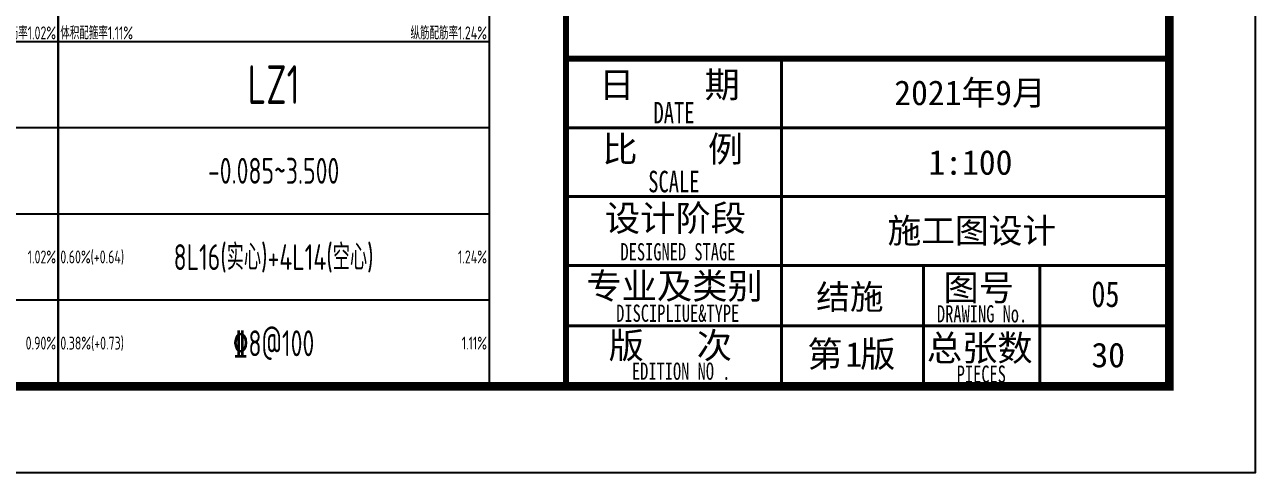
# Model space of a CAD drawing. Extents: x -1058961 to 23600, y -449123 to 2751847.
# Drawn here: x -389783 to -375502, y -81361 to -76165 of the extents above; entities that cross this region are included whole.
import ezdxf
from ezdxf.enums import TextEntityAlignment as Align

# ---------------------------------------------------------------- set-up
doc = ezdxf.new("R2010")
doc.units = 0
doc.header["$LTSCALE"] = 1000
doc.layers.get('0').update_dxf_attribs({"linetype": 'CONTINUOUS'})
for name, color, linetype in [('-TK', 7, 'CONTINUOUS'), ('TAB', 7, 'CONTINUOUS'), ('TAB_TEXT', 7, 'CONTINUOUS'), ('图签文字', 4, 'CONTINUOUS')]:
    doc.layers.add(name, color=color, linetype=linetype)
doc.layers.add('图框', color=9, linetype='CONTINUOUS', lineweight=18)
doc.layers.add('图签', color=147, linetype='CONTINUOUS', lineweight=18)
doc.layers.add('配箍校核', color=34, linetype='CONTINUOUS', plot=False)
doc.styles.add('BW_Rein', font='Tssdeng.shx', dxfattribs={"width": 0.7, "bigfont": 'hztxt.shx'})
doc.styles.add('TSSD_REIN', font='tssdeng.shx', dxfattribs={"width": 0.7, "height": 300, "bigfont": 'tssdchn.shx'})
doc.styles.add('宋体', font='', dxfattribs={"height": 50})
doc.styles.add('建筑图签-1', font='simhei.ttf', dxfattribs={"width": 0.7})
doc.styles.get('宋体').set_extended_font_data('SimSun')

# ---------------------------------------------------------------- blocks, each defined once
blk = doc.blocks.new('A1')
blk.add_lwpolyline([(0, 59400), (0, 0), (84100, 0), (84100, 59400)], close=True)
at = {"const_width": 100}
blk.add_lwpolyline([(2500, 58400), (2500, 1000), (83100, 1000), (83100, 58400)], close=True, dxfattribs=at)
at = {"layer": '图框'}
for points, const_width in [([(76100, 1000), (76100, 58400)], 70), ([(76100, 4800), (83100, 4800)], 70), ([(78600, 2400), (78600, 4800)], 35), ([(76100, 4000), (83100, 4000)], 35), ([(76100, 3200), (83100, 3200)], 35), ([(76100, 2400), (83100, 2400)], 35), ([(76100, 2400), (82600, 2400)], 35), ([(78600, 1000), (78600, 2400)], 35), ([(80250, 1000), (80250, 2400)], 35), ([(80250, 1000), (80250, 2400)], 35), ([(80250, 1000), (80250, 2400)], 35), ([(81600, 1000), (81600, 2400)], 35), ([(76100, 1700), (80250, 1700)], 35), ([(80250, 1700), (83100, 1700)], 35)]:
    blk.add_lwpolyline(points, dxfattribs=dict(at, const_width=const_width))
at = {"layer": '图框', "style": '建筑图签-1', "width": 0.7}
for s, height, p in [('DATE', 250, (77116, 4049)), ('SCALE', 250, (77055, 3250)), ('DESIGNED STAGE', 200, (76733, 2460)), ('DISCIPLIUE&TYPE', 200, (76683, 1747)), ('DRAWING No.', 200, (80405, 1740)), ('EDITION NO .', 200, (76866, 1074)), ('PIECES', 200, (80634, 1040))]:
    blk.add_text(s, height=height, dxfattribs=at).set_placement(p)
at = {"layer": '图签', "color": 2, "style": '宋体'}
for s, height, p in [('2021年9月', 286.7, (79910, 4262)), ('1:100', 286.7, (80306, 3454)), ('施工图设计', 286.7, (79832, 2662)), ('结施', 286.7, (79004, 1893)), ('1', 287, (79343, 1225)), ('30', 286.7, (82197, 1219))]:
    blk.add_text(s, height=height, dxfattribs=at).set_placement(p)
at = {"layer": '图签文字', "color": 7, "style": '建筑图签-1'}
for s, p in [('日    期', (76484, 4349)), ('比    例', (76522, 3602)), ('设计阶段', (76552, 2800)), ('专业及类别', (76338, 2013)), ('图号', (80481, 1994)), ('版   次 ', (76596, 1323)), ('总张数', (80288, 1294)), ('第 版', (78901, 1223))]:
    blk.add_text(s, height=300, dxfattribs=at).set_placement(p)

msp = doc.modelspace()

# ---------------------------------------------------------------- linework, layer by layer
at = {"layer": 'TAB'}
for points in [[(-393002.13, -69831.63), (-389394, -69831.63), (-389394, -80361.18), (-393002.13, -80361.18), (-393002.13, -69831.63), (-393002.13, -76361.18), (-389394, -76361.18), (-389394, -77361.18), (-393002.13, -77361.18), (-393002.13, -78361.18), (-389394, -78361.18), (-389394, -79361.18), (-393002.13, -79361.18)], [(-389394, -69831.63), (-384394, -69831.63), (-384394, -80361.18), (-389394, -80361.18), (-389394, -69831.63), (-389394, -76361.18), (-384394, -76361.18), (-384394, -77361.18), (-389394, -77361.18), (-389394, -78361.18), (-384394, -78361.18), (-384394, -79361.18), (-389394, -79361.18)]]:
    msp.add_lwpolyline(points, dxfattribs=at)

# ---------------------------------------------------------------- block references
at = {"layer": '-TK'}
msp.add_blockref('A1', (-459602.31, -81361.18), dxfattribs=at)

# ---------------------------------------------------------------- texts
at = {"layer": 'TAB_TEXT', "style": 'TSSD_REIN', "width": 0.7}
for s, height, p in [('LZ1', 450, (-386894, -76861.18)), ('-0.085~3.500', 300, (-386894, -77861.18)), ('%%1328@100', 300, (-386894, -79861.18))]:
    msp.add_text(s, height=height, dxfattribs=at).set_placement(p, align=Align.MIDDLE)
at = {"layer": 'TAB_TEXT', "color": 1, "style": 'TSSD_REIN', "width": 0.7}
msp.add_text('8L16(实心)+4L14(空心)', height=300, dxfattribs=at).set_placement((-386894, -78861.18), align=Align.MIDDLE)
at = {"layer": '图签文字', "color": 1, "style": '建筑图签-1', "width": 0.8}
msp.add_text('05', height=300, dxfattribs=at).set_placement((-377405.75, -79441.8))
at = {"layer": '配箍校核', "style": 'BW_Rein', "width": 0.7}
for s, p in [('纵筋配筋率1.02%', (-389419, -76336.18)), ('纵筋配筋率1.24%', (-384419, -76336.18))]:
    msp.add_text(s, height=150, dxfattribs=at).set_placement(p, align=Align.RIGHT)
msp.add_text('体积配箍率1.11%', height=150, dxfattribs=at).set_placement((-389369, -76336.18))
for s, p in [('1.02%', (-389419, -78861.18)), ('1.24%', (-384419, -78861.18)), ('0.90%', (-389419, -79861.18)), ('1.11%', (-384419, -79861.18))]:
    msp.add_text(s, height=150, dxfattribs=at).set_placement(p, align=Align.MIDDLE_RIGHT)
for s, p in [('0.60%(+0.64)', (-389369, -78861.18)), ('0.38%(+0.73)', (-389369, -79861.18))]:
    msp.add_text(s, height=150, dxfattribs=at).set_placement(p, align=Align.MIDDLE_LEFT)

doc.saveas('drawing.dxf')
